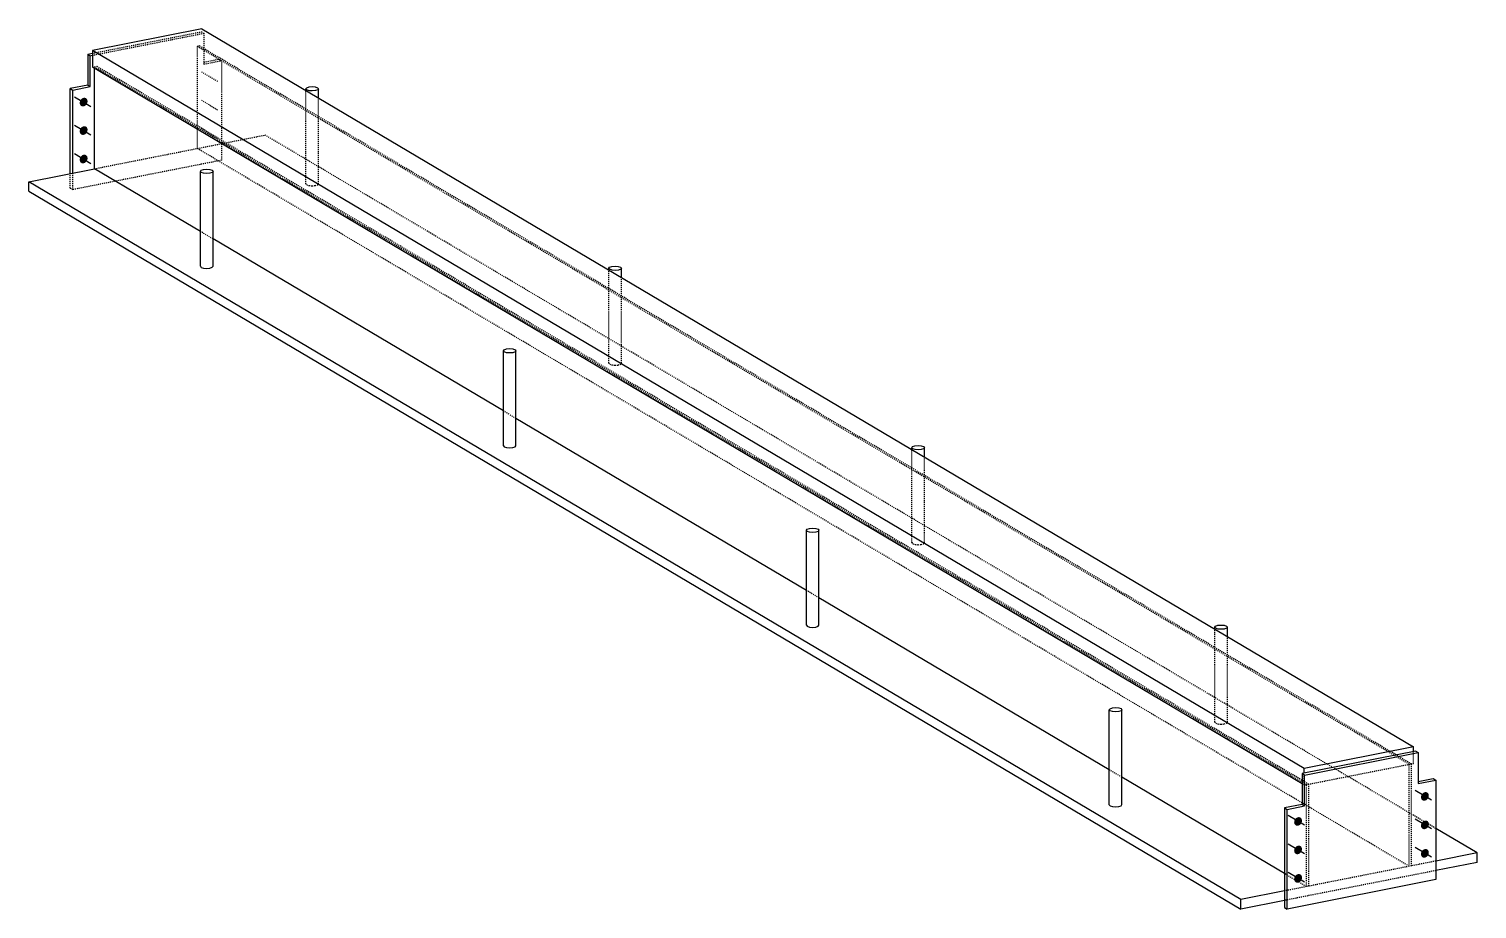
# Model space of a CAD drawing. Header units: millimetres. Extents: x 9 to 44154, y 10 to 1769.
# Drawn here: x 8609 to 11476, y 26 to 1769 of the extents above; entities that cross this region are included whole.
import ezdxf

# ---------------------------------------------------------------- set-up
doc = ezdxf.new("R2010")
doc.units = ezdxf.units.MM
doc.linetypes.add('DXK_LINE_DOT2', pattern=[3.9198, 1.9599, -1.9599])
doc.layers.add('STÅL', color=7, linetype='Continuous')

msp = doc.modelspace()

# ---------------------------------------------------------------- hatches: boundary and pattern name
at = {"layer": 'STÅL', "linetype": 'Continuous'}
for points in [[(8710.7, 1628.3), (8711.8, 1629.8), (8713.1, 1631.1), (8714.6, 1632.1), (8716.2, 1632.8), (8717.8, 1633.1), (8719.4, 1633.1), (8720.9, 1632.7), (8722.2, 1631.9), (8723.3, 1630.8), (8724.1, 1629.4), (8724.6, 1627.8), (8724.8, 1626.1), (8724.6, 1624.3), (8724.1, 1622.5), (8723.3, 1620.8), (8722.2, 1619.3), (8720.9, 1618), (8719.4, 1617), (8717.8, 1616.3), (8716.2, 1616), (8714.6, 1616.1), (8713.1, 1616.5), (8711.8, 1617.3), (8710.7, 1618.4), (8709.9, 1619.7), (8709.4, 1621.3), (8709.2, 1623), (8709.4, 1624.8), (8709.9, 1626.6)], [(8710.7, 1571.9), (8711.8, 1573.5), (8713.1, 1574.8), (8714.6, 1575.8), (8716.2, 1576.4), (8717.8, 1576.8), (8719.4, 1576.7), (8720.9, 1576.3), (8722.2, 1575.5), (8723.3, 1574.4), (8724.1, 1573), (8724.6, 1571.5), (8724.8, 1569.7), (8724.6, 1567.9), (8724.1, 1566.2), (8723.3, 1564.5), (8722.2, 1562.9), (8720.9, 1561.6), (8719.4, 1560.6), (8717.8, 1559.9), (8716.2, 1559.6), (8714.6, 1559.7), (8713.1, 1560.1), (8711.8, 1560.9), (8710.7, 1562), (8709.9, 1563.4), (8709.4, 1564.9), (8709.2, 1566.7), (8709.4, 1568.5), (8709.9, 1570.2)], [(8710.7, 1515.5), (8711.8, 1517.1), (8713.1, 1518.4), (8714.6, 1519.4), (8716.2, 1520.1), (8717.8, 1520.4), (8719.4, 1520.3), (8720.9, 1519.9), (8722.2, 1519.1), (8723.3, 1518), (8724.1, 1516.7), (8724.6, 1515.1), (8724.8, 1513.3), (8724.6, 1511.6), (8724.1, 1509.8), (8723.3, 1508.1), (8722.2, 1506.6), (8720.9, 1505.3), (8719.4, 1504.2), (8717.8, 1503.6), (8716.2, 1503.2), (8714.6, 1503.3), (8713.1, 1503.7), (8711.8, 1504.5), (8710.7, 1505.6), (8709.9, 1507), (8709.4, 1508.6), (8709.2, 1510.3), (8709.4, 1512.1), (8709.9, 1513.9)], [(11366.8, 253.2), (11367.9, 254.7), (11369.2, 256), (11370.7, 257), (11372.3, 257.7), (11374, 258), (11375.5, 258), (11377, 257.5), (11378.4, 256.8), (11379.4, 255.7), (11380.3, 254.3), (11380.8, 252.7), (11380.9, 251), (11380.8, 249.2), (11380.3, 247.4), (11379.4, 245.7), (11378.3, 244.2), (11377, 242.9), (11375.5, 241.9), (11373.9, 241.2), (11372.3, 240.9), (11370.7, 240.9), (11369.2, 241.4), (11367.9, 242.1), (11366.8, 243.2), (11366, 244.6), (11365.5, 246.2), (11365.3, 247.9), (11365.5, 249.7), (11366, 251.5)], [(11115.7, 203.6), (11116.8, 205.1), (11118.1, 206.4), (11119.6, 207.4), (11121.2, 208.1), (11122.8, 208.4), (11124.4, 208.4), (11125.9, 208), (11127.2, 207.2), (11128.3, 206.1), (11129.1, 204.7), (11129.6, 203.1), (11129.8, 201.4), (11129.6, 199.6), (11129.1, 197.8), (11128.3, 196.1), (11127.2, 194.6), (11125.9, 193.3), (11124.4, 192.3), (11122.8, 191.6), (11121.2, 191.3), (11119.6, 191.3), (11118.1, 191.8), (11116.8, 192.6), (11115.7, 193.7), (11114.9, 195), (11114.4, 196.6), (11114.2, 198.3), (11114.4, 200.1), (11114.9, 201.9)], [(11366.8, 196.8), (11367.9, 198.3), (11369.2, 199.6), (11370.7, 200.6), (11372.3, 201.3), (11374, 201.6), (11375.5, 201.6), (11377, 201.2), (11378.4, 200.4), (11379.4, 199.3), (11380.3, 197.9), (11380.8, 196.3), (11380.9, 194.6), (11380.8, 192.8), (11380.3, 191), (11379.4, 189.3), (11378.3, 187.8), (11377, 186.5), (11375.5, 185.5), (11373.9, 184.8), (11372.3, 184.5), (11370.7, 184.6), (11369.2, 185), (11367.9, 185.8), (11366.8, 186.9), (11366, 188.2), (11365.5, 189.8), (11365.3, 191.5), (11365.5, 193.3), (11366, 195.1)], [(11115.7, 147.2), (11116.8, 148.7), (11118.1, 150), (11119.6, 151.1), (11121.2, 151.7), (11122.8, 152.1), (11124.4, 152), (11125.9, 151.6), (11127.2, 150.8), (11128.3, 149.7), (11129.1, 148.3), (11129.6, 146.7), (11129.8, 145), (11129.6, 143.2), (11129.1, 141.4), (11128.3, 139.7), (11127.2, 138.2), (11125.9, 136.9), (11124.4, 135.9), (11122.8, 135.2), (11121.2, 134.9), (11119.6, 135), (11118.1, 135.4), (11116.8, 136.2), (11115.7, 137.3), (11114.9, 138.6), (11114.4, 140.2), (11114.2, 141.9), (11114.4, 143.7), (11114.9, 145.5)], [(11366.8, 140.4), (11367.9, 142), (11369.2, 143.3), (11370.7, 144.3), (11372.3, 144.9), (11374, 145.3), (11375.5, 145.2), (11377, 144.8), (11378.4, 144), (11379.4, 142.9), (11380.3, 141.5), (11380.8, 139.9), (11380.9, 138.2), (11380.8, 136.4), (11380.3, 134.7), (11379.4, 133), (11378.3, 131.4), (11377, 130.1), (11375.5, 129.1), (11373.9, 128.4), (11372.3, 128.1), (11370.7, 128.2), (11369.2, 128.6), (11367.9, 129.4), (11366.8, 130.5), (11366, 131.9), (11365.5, 133.4), (11365.3, 135.2), (11365.5, 137), (11366, 138.7)], [(11115.7, 90.8), (11116.8, 92.4), (11118.1, 93.7), (11119.6, 94.7), (11121.2, 95.4), (11122.8, 95.7), (11124.4, 95.6), (11125.9, 95.2), (11127.2, 94.4), (11128.3, 93.3), (11129.1, 91.9), (11129.6, 90.4), (11129.8, 88.6), (11129.6, 86.8), (11129.1, 85.1), (11128.3, 83.4), (11127.2, 81.8), (11125.9, 80.5), (11124.4, 79.5), (11122.8, 78.8), (11121.2, 78.5), (11119.6, 78.6), (11118.1, 79), (11116.8, 79.8), (11115.7, 80.9), (11114.9, 82.3), (11114.4, 83.8), (11114.2, 85.6), (11114.4, 87.4), (11114.9, 89.1)]]:
    msp.add_hatch(color=96, dxfattribs=at).paths.add_polyline_path(points)

# ---------------------------------------------------------------- linework, layer by layer
at = {"layer": 'STÅL', "color": 2, "linetype": 'Continuous'}
for p, q in [((8950.8, 1769.4), (8734.3, 1726.7)), ((8950.8, 1769.4), (11350.8, 347.7)), ((8725, 1719.4), (8734.3, 1721.2)), ((11134.3, 304.9), (8734.3, 1726.7)), ((8734.3, 1726.7), (8734.3, 1693.8)), ((8725, 1719.4), (8725, 1658.3)), ((8725, 1719.4), (8730, 1716.4)), ((8730, 1716.4), (8734.3, 1717.3)), ((8730, 1655.3), (8730, 1716.4)), ((11130, 274.6), (8734.3, 1693.8)), ((8738.6, 1492.6), (8738.6, 1691.2)), ((8725, 1658.3), (8690.3, 1651.5)), ((8690.3, 1483.1), (8690.3, 1651.5)), ((8690.3, 1651.5), (8695.3, 1648.5)), ((8695.3, 1648.5), (8730, 1655.3)), ((8695.3, 1484), (8695.3, 1648.5)), ((8725, 1658.3), (8730, 1655.3)), ((9157.1, 1650.9), (9158.7, 1653.1)), ((9158.8, 1648.8), (9157.1, 1650.9)), ((9157.1, 1647.2), (9157.1, 1650.9)), ((9158.7, 1653.1), (9163.3, 1654.6)), ((9163.4, 1647.2), (9158.8, 1648.8)), ((9163.3, 1654.6), (9169.5, 1655.2)), ((9169.7, 1646.7), (9163.4, 1647.2)), ((9169.5, 1655.2), (9175.8, 1654.7)), ((9175.9, 1647.3), (9169.7, 1646.7)), ((9175.8, 1654.7), (9180.4, 1653.1)), ((9180.5, 1648.8), (9175.9, 1647.3)), ((9180.4, 1653.1), (9182.1, 1651)), ((9182.1, 1651), (9180.5, 1648.8)), ((9182.1, 1632.4), (9182.1, 1651)), ((8608.7, 1466.9), (8738.6, 1492.6)), ((8948.2, 1368.5), (8738.6, 1492.6)), ((8954.4, 1491.1), (8960.6, 1491.7)), ((8960.6, 1491.7), (8966.9, 1491.1)), ((11008.7, 45.2), (8608.7, 1466.9)), ((8608.7, 1448.2), (8608.7, 1466.9)), ((8948.2, 1487.4), (8949.8, 1489.5)), ((8949.9, 1485.3), (8948.2, 1487.4)), ((8948.2, 1299.5), (8948.2, 1487.4)), ((8949.8, 1489.5), (8954.4, 1491.1)), ((8954.5, 1483.7), (8949.9, 1485.3)), ((8960.8, 1483.2), (8954.5, 1483.7)), ((8967, 1483.7), (8960.8, 1483.2)), ((8966.9, 1491.1), (8971.5, 1489.6)), ((8971.6, 1485.3), (8967, 1483.7)), ((8971.5, 1489.6), (8973.2, 1487.5)), ((8973.2, 1487.5), (8971.6, 1485.3)), ((8973.2, 1299.5), (8973.2, 1487.5)), ((8608.7, 1448.2), (11008.7, 26.4)), ((9548.2, 1013), (8973.2, 1353.6)), ((8948.2, 1299.5), (8949.9, 1297.3)), ((8949.9, 1297.3), (8954.5, 1295.8)), ((8954.5, 1295.8), (8960.8, 1295.2)), ((8960.8, 1295.2), (8967, 1295.8)), ((8967, 1295.8), (8971.6, 1297.4)), ((8971.6, 1297.4), (8973.2, 1299.5)), ((9757.1, 1295.5), (9758.7, 1297.6)), ((9758.8, 1293.4), (9757.1, 1295.5)), ((9757.1, 1291.8), (9757.1, 1295.5)), ((9758.7, 1297.6), (9763.3, 1299.2)), ((9763.4, 1291.8), (9758.8, 1293.4)), ((9763.3, 1299.2), (9769.5, 1299.8)), ((9769.7, 1291.2), (9763.4, 1291.8)), ((9769.5, 1299.8), (9775.8, 1299.2)), ((9775.9, 1291.8), (9769.7, 1291.2)), ((9775.8, 1299.2), (9780.4, 1297.7)), ((9780.5, 1293.4), (9775.9, 1291.8)), ((9780.4, 1297.7), (9782.1, 1295.5)), ((9782.1, 1295.5), (9780.5, 1293.4)), ((9782.1, 1277), (9782.1, 1295.5)), ((9548.2, 1132), (9549.8, 1134.1)), ((9549.9, 1129.8), (9548.2, 1132)), ((9548.2, 944), (9548.2, 1132)), ((9549.8, 1134.1), (9554.4, 1135.7)), ((9554.5, 1128.3), (9549.9, 1129.8)), ((9554.4, 1135.7), (9560.6, 1136.3)), ((9560.8, 1127.7), (9554.5, 1128.3)), ((9560.6, 1136.3), (9566.9, 1135.7)), ((9567, 1128.3), (9560.8, 1127.7)), ((9566.9, 1135.7), (9571.5, 1134.2)), ((9571.6, 1129.9), (9567, 1128.3)), ((9571.5, 1134.2), (9573.2, 1132)), ((9573.2, 1132), (9571.6, 1129.9)), ((9573.2, 944.1), (9573.2, 1132)), ((10148.2, 657.6), (9573.2, 998.2)), ((9548.2, 944), (9549.9, 941.9)), ((9549.9, 941.9), (9554.5, 940.3)), ((9554.5, 940.3), (9560.8, 939.8)), ((9560.8, 939.8), (9567, 940.4)), ((9567, 940.4), (9571.6, 941.9)), ((9571.6, 941.9), (9573.2, 944.1)), ((10357.1, 940.1), (10358.7, 942.2)), ((10358.8, 937.9), (10357.1, 940.1)), ((10357.1, 936.3), (10357.1, 940.1)), ((10358.7, 942.2), (10363.3, 943.8)), ((10363.4, 936.4), (10358.8, 937.9)), ((10363.3, 943.8), (10369.5, 944.4)), ((10369.7, 935.8), (10363.4, 936.4)), ((10369.5, 944.4), (10375.8, 943.8)), ((10375.9, 936.4), (10369.7, 935.8)), ((10375.8, 943.8), (10380.4, 942.2)), ((10380.5, 938), (10375.9, 936.4)), ((10380.4, 942.2), (10382.1, 940.1)), ((10382.1, 940.1), (10380.5, 938)), ((10382.1, 921.5), (10382.1, 940.1)), ((10148.2, 776.5), (10149.8, 778.7)), ((10149.9, 774.4), (10148.2, 776.5)), ((10148.2, 588.6), (10148.2, 776.5)), ((10149.8, 778.7), (10154.4, 780.2)), ((10154.5, 772.8), (10149.9, 774.4)), ((10154.4, 780.2), (10160.6, 780.8)), ((10160.6, 780.8), (10166.9, 780.3)), ((10166.9, 780.3), (10171.5, 778.7)), ((10171.6, 774.4), (10167, 772.9)), ((10171.5, 778.7), (10173.2, 776.6)), ((10173.2, 776.6), (10171.6, 774.4)), ((10173.2, 588.6), (10173.2, 776.6)), ((10160.8, 772.3), (10154.5, 772.8)), ((10167, 772.9), (10160.8, 772.3)), ((10748.2, 302.1), (10173.2, 642.8)), ((10148.2, 588.6), (10149.9, 586.5)), ((10149.9, 586.5), (10154.5, 584.9)), ((10154.5, 584.9), (10160.8, 584.3)), ((10160.8, 584.3), (10167, 584.9)), ((10167, 584.9), (10171.6, 586.5)), ((10171.6, 586.5), (10173.2, 588.6)), ((10957.1, 584.6), (10958.7, 586.8)), ((10958.8, 582.5), (10957.1, 584.6)), ((10957.1, 580.9), (10957.1, 584.6)), ((10958.7, 586.8), (10963.3, 588.3)), ((10963.4, 580.9), (10958.8, 582.5)), ((10963.3, 588.3), (10969.5, 588.9)), ((10969.7, 580.4), (10963.4, 580.9)), ((10969.5, 588.9), (10975.8, 588.4)), ((10975.9, 581), (10969.7, 580.4)), ((10975.8, 588.4), (10980.4, 586.8)), ((10980.5, 582.5), (10975.9, 581)), ((10980.4, 586.8), (10982.1, 584.7)), ((10982.1, 584.7), (10980.5, 582.5)), ((10982.1, 566.1), (10982.1, 584.7)), ((10748.2, 421.1), (10749.8, 423.2)), ((10749.9, 419), (10748.2, 421.1)), ((10748.2, 233.1), (10748.2, 421.1)), ((10749.8, 423.2), (10754.4, 424.8)), ((10754.5, 417.4), (10749.9, 419)), ((10754.4, 424.8), (10760.6, 425.4)), ((10760.8, 416.8), (10754.5, 417.4)), ((10760.6, 425.4), (10766.9, 424.8)), ((10767, 417.4), (10760.8, 416.8)), ((10766.9, 424.8), (10771.5, 423.3)), ((10771.6, 419), (10767, 417.4)), ((10771.5, 423.3), (10773.2, 421.1)), ((10773.2, 421.1), (10771.6, 419)), ((10773.2, 233.2), (10773.2, 421.1)), ((11350.8, 347.7), (11134.3, 304.9)), ((11350.8, 338.3), (11350.8, 347.7)), ((11355.1, 339.1), (11130, 294.7)), ((11135, 291.7), (11360.1, 336.2)), ((11355.1, 339.1), (11360.1, 336.2)), ((11360.1, 336.2), (11360.1, 275.1)), ((11095.3, 96.5), (10773.2, 287.3)), ((11130, 294.7), (11130, 233.6)), ((11130, 294.7), (11135, 291.7)), ((11134.3, 295.5), (11134.3, 304.9)), ((11135, 230.6), (11135, 291.7)), ((11360.1, 279), (11389.8, 284.9)), ((11360.1, 275.1), (11394.8, 281.9)), ((11389.8, 284.9), (11394.8, 281.9)), ((11394.8, 281.9), (11394.8, 84.6)), ((10748.2, 233.1), (10749.9, 231)), ((10749.9, 231), (10754.5, 229.5)), ((10754.5, 229.5), (10760.8, 228.9)), ((10760.8, 228.9), (10767, 229.5)), ((10767, 229.5), (10771.6, 231.1)), ((10771.6, 231.1), (10773.2, 233.2)), ((11130, 233.6), (11095.3, 226.7)), ((11100.3, 223.8), (11135, 230.6)), ((11130, 233.6), (11135, 230.6)), ((11095.3, 226.7), (11095.3, 29.4)), ((11095.3, 226.7), (11100.3, 223.8)), ((11100.3, 26.4), (11100.3, 223.8)), ((11476.4, 137.5), (11394.8, 185.9)), ((11476.4, 137.5), (11394.8, 121.4)), ((11476.4, 118.7), (11394.8, 102.6)), ((11476.4, 118.7), (11476.4, 137.5)), ((11095.3, 62.3), (11008.7, 45.2)), ((11394.8, 84.6), (11100.3, 26.4)), ((11008.7, 26.4), (11008.7, 45.2)), ((11095.3, 43.5), (11008.7, 26.4)), ((11095.3, 29.4), (11100.3, 26.4))]:
    msp.add_line(p, q, dxfattribs=at)
at = {"layer": 'STÅL', "color": 7, "linetype": 'DXK_LINE_DOT2'}
for p, q in [((8734.3, 1721.2), (8950.1, 1763.8)), ((8734.3, 1717.3), (8955.1, 1760.9)), ((8950.1, 1763.8), (8955.1, 1760.9)), ((8955.1, 1760.9), (8955.1, 1699.8)), ((8946.5, 1735.7), (8942.1, 1734.8)), ((11342.1, 313.1), (8942.1, 1734.8)), ((8942.1, 1734.8), (8942.1, 1532.8)), ((11346.5, 313.9), (8946.5, 1735.7)), ((8738.6, 1694.6), (8743, 1695.5)), ((11138.6, 272.9), (8738.6, 1694.6)), ((8738.6, 1691.2), (8738.6, 1694.6)), ((11143, 273.7), (8743, 1695.5)), ((8955.1, 1703.7), (8984.8, 1709.6)), ((8955.1, 1699.8), (8989.8, 1706.6)), ((8984.8, 1709.6), (8989.8, 1706.6)), ((8989.8, 1706.6), (8989.8, 1509.3)), ((9157.1, 1463), (9157.1, 1647.2)), ((9182.1, 1463), (9182.1, 1632.4)), ((8738.6, 1492.6), (9076.4, 1559.3)), ((11394.8, 185.9), (9076.4, 1559.3)), ((11342.1, 111), (8942.1, 1532.8)), ((8989.8, 1509.3), (8695.3, 1451.2)), ((8690.3, 1454.1), (8690.3, 1483.1)), ((8695.3, 1451.2), (8695.3, 1484)), ((9157.1, 1463), (9158.8, 1460.9)), ((9180.5, 1460.9), (9182.1, 1463)), ((8690.3, 1454.1), (8695.3, 1451.2)), ((9158.8, 1460.9), (9163.4, 1459.3)), ((9163.4, 1459.3), (9169.7, 1458.7)), ((9169.7, 1458.7), (9175.9, 1459.3)), ((9175.9, 1459.3), (9180.5, 1460.9)), ((8973.2, 1353.6), (8948.2, 1368.5)), ((9757.1, 1107.6), (9757.1, 1291.8)), ((9782.1, 1107.6), (9782.1, 1277)), ((9757.1, 1107.6), (9758.8, 1105.4)), ((9758.8, 1105.4), (9763.4, 1103.9)), ((9763.4, 1103.9), (9769.7, 1103.3)), ((9769.7, 1103.3), (9775.9, 1103.9)), ((9775.9, 1103.9), (9780.5, 1105.5)), ((9780.5, 1105.5), (9782.1, 1107.6)), ((9573.2, 998.2), (9548.2, 1013)), ((10357.1, 752.1), (10357.1, 936.3)), ((10382.1, 752.2), (10382.1, 921.5)), ((10357.1, 752.1), (10358.8, 750)), ((10358.8, 750), (10363.4, 748.4)), ((10363.4, 748.4), (10369.7, 747.9)), ((10369.7, 747.9), (10375.9, 748.5)), ((10375.9, 748.5), (10380.5, 750)), ((10380.5, 750), (10382.1, 752.2)), ((10173.2, 642.8), (10148.2, 657.6)), ((10957.1, 396.7), (10957.1, 580.9)), ((10982.1, 396.7), (10982.1, 566.1)), ((10957.1, 396.7), (10958.8, 394.5)), ((10958.8, 394.5), (10963.4, 393)), ((10963.4, 393), (10969.7, 392.4)), ((10969.7, 392.4), (10975.9, 393)), ((10975.9, 393), (10980.5, 394.6)), ((10980.5, 394.6), (10982.1, 396.7)), ((11350.8, 314.8), (11350.8, 338.3)), ((10773.2, 287.3), (10748.2, 302.1)), ((11134.3, 272), (11350.8, 314.8)), ((11134.3, 272), (11134.3, 295.5)), ((11342.1, 111), (11342.1, 313.1)), ((11346.5, 111.9), (11346.5, 313.9)), ((11134.3, 272), (11130, 274.6)), ((11138.6, 70.8), (11138.6, 272.9)), ((11143, 71.7), (11143, 273.7)), ((11394.8, 121.4), (11346.5, 111.9)), ((11342.1, 111), (11095.3, 62.3)), ((11394.8, 102.6), (11095.3, 43.5)), ((11138.6, 70.8), (11095.3, 96.5)), ((11346.5, 111.9), (11342.1, 111))]:
    msp.add_line(p, q, dxfattribs=at)
at = {"layer": 'STÅL', "color": 96, "linetype": 'DXK_LINE_DOT2'}
for p, q in [((8950.1, 1684.8), (8982.6, 1665.6)), ((8950.1, 1628.5), (8982.6, 1609.2)), ((8950.1, 1572.1), (8982.6, 1552.8))]:
    msp.add_line(p, q, dxfattribs=at)
at = {"layer": 'STÅL', "color": 96, "linetype": 'Continuous'}
for p, q in [((8699, 1635.2), (8731.5, 1616)), ((8699, 1578.9), (8731.5, 1559.6)), ((8699, 1522.5), (8731.5, 1503.2)), ((11386.1, 241.8), (11353.6, 261)), ((11135, 192.2), (11102.5, 211.4)), ((11386.1, 185.4), (11353.6, 204.6)), ((11135, 135.8), (11102.5, 155)), ((11386.1, 129), (11353.6, 148.2)), ((11135, 79.4), (11102.5, 98.7))]:
    msp.add_line(p, q, dxfattribs=at)

doc.saveas('drawing.dxf')
